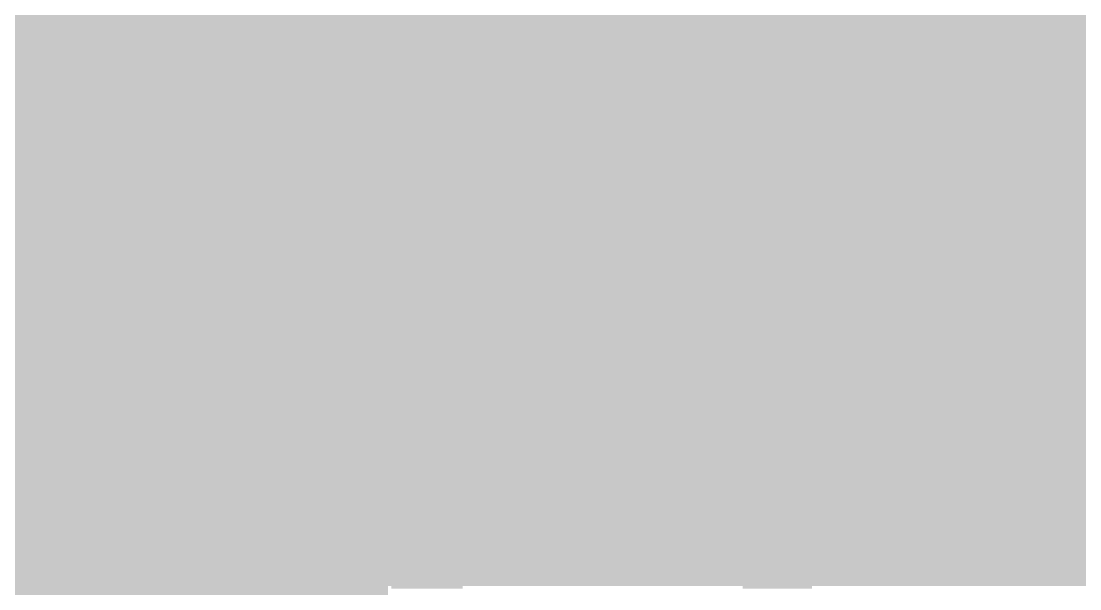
# Model space of a CAD drawing. Extents: x -8.2 to 30.2, y -5.3 to 52.8.
# Drawn here: x 6.51 to 15.95, y 31.47 to 36.54 of the extents above; entities that cross this region are included whole.
import ezdxf

# ---------------------------------------------------------------- set-up
doc = ezdxf.new("R2010")
doc.units = 0
for name, color, linetype in [('16', 5, 'CONTINUOUS'), ('18', 110, 'CONTINUOUS'), ('21', 40, 'CONTINUOUS'), ('22', 6, 'CONTINUOUS')]:
    doc.layers.add(name, color=color, linetype=linetype)

# ---------------------------------------------------------------- blocks, each defined once
blk = doc.blocks.new('RECT')
blk.add_solid([(-0.5, -0.5), (0.5, -0.5), (-0.5, 0.5), (0.5, 0.5)])
blk = doc.blocks.new('ROUNDV')
at = {"const_width": 0.5}
blk.add_lwpolyline([(0, -0.25, 1), (0, 0.25, 1), (0, -0.25)], format="xyb", dxfattribs=at)

msp = doc.modelspace()

# ---------------------------------------------------------------- linework, layer by layer
at = {"layer": '16', "const_width": 0.4064}
for points in [[(6.477, 33.909), (5.715, 34.671)], [(6.477, 33.909), (6.477, 32.893)], [(6.477, 32.893), (5.969, 32.385)]]:
    msp.add_lwpolyline(points, dxfattribs=at)
at = {"layer": '16', "const_width": 0.2032}
for points in [[(6.5786, 33.909, 1), (6.3754, 33.909)], [(6.4052, 33.8372, 1), (6.5488, 33.9808)], [(6.5488, 32.8212, 1), (6.4052, 32.9648)], [(6.3754, 32.893, 1), (6.5786, 32.893)]]:
    msp.add_lwpolyline(points, format="xyb", dxfattribs=at)

# ---------------------------------------------------------------- block references
at = {"layer": '18', "xscale": 0.9064, "yscale": 0.9064}
for p in [(8.509, 36.068), (8.509, 36.068), (11.938, 35.941), (11.938, 35.941), (15.748, 35.814), (15.748, 35.814), (11.176, 34.544), (11.176, 34.544), (7.62, 34.417), (7.62, 34.417), (13.97, 34.29), (13.97, 34.29), (7.62, 32.766), (7.62, 32.766), (12.319, 32.766), (12.319, 32.766), (9.906, 32.639), (9.906, 32.639), (15.113, 32.258), (15.113, 32.258)]:
    msp.add_blockref('ROUNDV', p, dxfattribs=at)
at = {"layer": '21'}
for p, xscale, yscale in [((7.4295, 28.0035), 4.699, 17.907), ((13.716, 34.2265), 13.208, 5.461)]:
    msp.add_blockref('RECT', p, dxfattribs=dict(at, xscale=xscale, yscale=yscale))
at = {"layer": '22', "rotation": 180}
for p, xscale, yscale in [((9.6751, 32.2174), 0.637, 0.0167), ((13.2543, 32.2174), 0.6203, 0.0167), ((9.7757, 32.1671), 0.8382, 0.0168), ((9.8176, 32.1168), 0.922, 0.0168), ((9.7422, 32.2006), 0.7711, 0.0168), ((9.7506, 32.1838), 0.7879, 0.0167), ((9.8009, 32.1503), 0.8885, 0.0168), ((9.8009, 32.1335), 0.8885, 0.0167), ((13.2543, 32.2006), 0.6203, 0.0168), ((13.2543, 32.1838), 0.6203, 0.0167), ((13.2543, 32.1671), 0.6203, 0.0168), ((13.2543, 32.1503), 0.6203, 0.0168), ((13.2543, 32.1335), 0.6203, 0.0167), ((13.2543, 32.1168), 0.6203, 0.0168), ((9.826, 32.1), 0.9388, 0.0168), ((9.8595, 32.0329), 1.0058, 0.0167), ((9.8679, 32.0162), 1.0226, 0.0168), ((9.8344, 32.0832), 0.9555, 0.0167), ((9.8428, 32.0665), 0.9723, 0.0168), ((9.8512, 32.0497), 0.9891, 0.0168), ((13.2543, 32.1), 0.6203, 0.0168), ((13.2543, 32.0832), 0.6203, 0.0167), ((13.2543, 32.0665), 0.6203, 0.0168), ((13.2543, 32.0497), 0.6203, 0.0168), ((13.2543, 32.0329), 0.6203, 0.0167), ((13.2543, 32.0162), 0.6203, 0.0168), ((9.8679, 31.9994), 1.0226, 0.0168), ((9.8763, 31.9827), 1.0394, 0.0167), ((9.8763, 31.9659), 1.0394, 0.0168), ((9.8763, 31.9492), 1.0394, 0.0167), ((9.8847, 31.9324), 1.0561, 0.0168), ((13.2543, 31.9994), 0.6203, 0.0168), ((13.2543, 31.9827), 0.6203, 0.0167), ((13.2543, 31.9659), 0.6203, 0.0168), ((13.2543, 31.9492), 0.6203, 0.0167), ((13.2543, 31.9324), 0.6203, 0.0168), ((9.8847, 31.9156), 1.0561, 0.0168), ((9.8931, 31.8989), 1.0729, 0.0167), ((9.8931, 31.8821), 1.0729, 0.0168), ((9.8931, 31.8653), 1.0729, 0.0168), ((9.8931, 31.8486), 1.0729, 0.0167), ((9.8931, 31.8318), 1.0729, 0.0168), ((13.2543, 31.9156), 0.6203, 0.0168), ((13.2543, 31.8989), 0.6203, 0.0167), ((13.2543, 31.8821), 0.6203, 0.0168), ((13.2543, 31.8653), 0.6203, 0.0168), ((13.2543, 31.8486), 0.6203, 0.0167), ((13.2543, 31.8318), 0.6203, 0.0168), ((9.8931, 31.815), 1.0729, 0.0168), ((9.9015, 31.7983), 1.0897, 0.0167), ((9.9015, 31.7815), 1.0897, 0.0168), ((9.9015, 31.7648), 1.0897, 0.0167), ((9.9015, 31.748), 1.0897, 0.0168), ((10.0943, 31.7312), 0.7041, 0.0168), ((13.2543, 31.815), 0.6203, 0.0168), ((13.2543, 31.7983), 0.6203, 0.0167), ((13.2543, 31.7815), 0.6203, 0.0168), ((13.2543, 31.7648), 0.6203, 0.0167), ((13.2543, 31.748), 0.6203, 0.0168), ((13.2543, 31.7312), 0.6203, 0.0168), ((10.1194, 31.7145), 0.6538, 0.0167), ((10.1194, 31.6977), 0.6538, 0.0168), ((10.1194, 31.6809), 0.6538, 0.0168), ((10.1278, 31.6642), 0.6371, 0.0167), ((10.1278, 31.6474), 0.6371, 0.0168), ((13.2543, 31.7145), 0.6203, 0.0167), ((13.2543, 31.6977), 0.6203, 0.0168), ((13.2543, 31.6809), 0.6203, 0.0168), ((13.2543, 31.6642), 0.6203, 0.0167), ((13.2543, 31.6474), 0.6203, 0.0168), ((10.1278, 31.6306), 0.6371, 0.0168), ((10.1278, 31.6139), 0.6371, 0.0167), ((10.1278, 31.5971), 0.6371, 0.0168), ((10.1278, 31.5803), 0.6371, 0.0168), ((10.1278, 31.5636), 0.6371, 0.0167), ((10.1278, 31.5468), 0.6371, 0.0168), ((13.2543, 31.6306), 0.6203, 0.0168), ((13.2543, 31.6139), 0.6203, 0.0167), ((13.2543, 31.5971), 0.6203, 0.0168), ((13.2543, 31.5803), 0.6203, 0.0168), ((13.2543, 31.5636), 0.6203, 0.0167), ((13.2543, 31.5468), 0.6203, 0.0168), ((10.1278, 31.5301), 0.6371, 0.0167), ((10.1278, 31.5133), 0.6371, 0.0168), ((10.1278, 31.4965), 0.6371, 0.0168), ((10.1278, 31.4798), 0.6371, 0.0167), ((13.2543, 31.5301), 0.6203, 0.0167), ((13.2543, 31.5133), 0.6203, 0.0168), ((13.2543, 31.4965), 0.6203, 0.0168), ((13.2543, 31.4798), 0.6203, 0.0167)]:
    msp.add_blockref('RECT', p, dxfattribs=dict(at, xscale=xscale, yscale=yscale))

doc.saveas('drawing.dxf')
